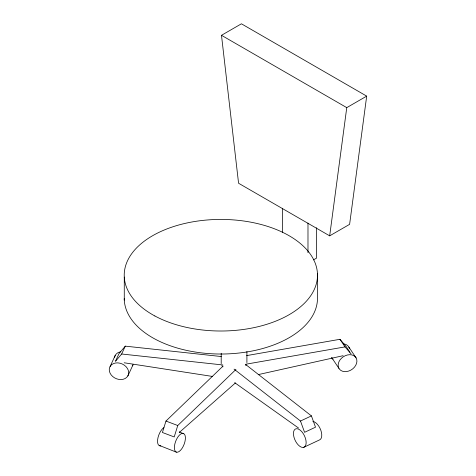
<?xml version="1.0" encoding="UTF-8"?>
<svg xmlns="http://www.w3.org/2000/svg" width="476" height="476" viewBox="0 0 476 476"><rect width="100%" height="100%" fill="white"/><g stroke="black" fill="none" stroke-linecap="round" stroke-linejoin="round"><path stroke-width="0.71" d="M329.678 235.846L346.76 107.63L366.693 96.128L241.415 23.8L221.489 35.307L238.571 183.248L329.678 235.846L349.61 224.345L366.693 96.128M223.077 366.044L165.963 421.064L162.417 432.494L174.204 436.95L177.756 425.52L235.941 369.471M110.087 366.508L115.299 355.28M115.698 360.766L119.042 353.561L125.301 346.147L221.292 356.542M115.394 361.421L121.654 354.001L125.301 346.147M127.865 375.921A10.067 7.937 24.9 0 0 117.947 362.885A10.067 7.937 24.9 0 0 111.122 374.844A10.067 7.937 24.9 0 0 127.865 375.921L133.078 364.693A10.067 7.937 24.9 0 1 132.257 365.824M179.214 432.535L235.382 382.972M313.476 259.884L316.528 258.123L316.528 227.748M300.487 421.028L311.423 415.899L315.511 427.186L304.575 432.321L300.487 421.028L234.055 369.114M303.795 447.303A10.067 5.182 64.9 0 0 302.087 432.029A10.067 5.182 64.9 0 0 293.531 434.891A10.067 5.182 64.9 0 0 303.795 447.303L319.414 439.973A10.067 5.182 64.9 0 0 320.848 430.31A10.067 5.182 64.9 0 0 312.857 421.403M258.236 374.612L343.107 355.703M246.657 355.602L339.965 339.299L346.01 346.338L349.914 352.175M351.086 353.93L345.035 346.891L245.902 364.211L245.902 365.669M121.654 354.001L222.816 364.961M124.165 362.777L212.599 376.457M165.963 421.064L177.756 425.52M179.315 431.881L184.349 434.07A9.889 4.421 -69.3 0 1 184.188 444.12L183.141 446.5A10.145 4.534 -69.3 0 1 176.435 452.176L158.597 445.149A9.889 4.421 -69.3 0 1 158.758 435.106L159.805 432.72A10.145 4.534 -69.3 0 1 163.905 427.644M221.489 35.307L346.76 107.63M176.435 452.176L175.442 451.516A9.889 4.421 -69.3 0 1 175.608 441.472L176.65 439.086A10.145 4.534 -69.3 0 1 183.355 433.41M234.68 382.662L298.547 428.037M245.574 364.438L311.423 415.899M348.866 347.087L356.113 357.928A10.067 7.67 -33.8 0 1 346.528 371.566A10.067 7.67 -33.8 0 1 339.941 360.023A10.067 7.67 -33.8 0 1 356.113 357.928M339.965 339.299L345.035 346.891M338.942 368.418L331.695 357.571A10.067 7.67 -33.8 0 0 332.974 359.118M317.433 273.355L317.433 296.364A96.634 55.793 0 0 1 222.833 354.013A96.634 55.793 0 0 1 124.224 298.654M307.984 223.048L307.984 252.679M282.363 208.25L282.363 232.699M246.907 351.496L246.907 362.623M221.197 353.269L221.197 363.658M124.272 277.086L124.272 300.1M222.923 366.889A12.882 7.438 0 0 1 221.87 365.562M343.66 343.91A10.067 7.67 -33.8 0 1 349.396 348.325M114.585 357.232A10.067 7.937 24.9 0 1 120.69 351.776M160.817 445.833A10.145 4.534 -69.3 0 1 159.591 445.81M154.849 315.969A96.634 55.793 0 0 0 314.981 287.849A96.634 55.793 0 0 0 192.732 221.84A96.634 55.793 0 0 0 154.849 315.969"/></g></svg>
